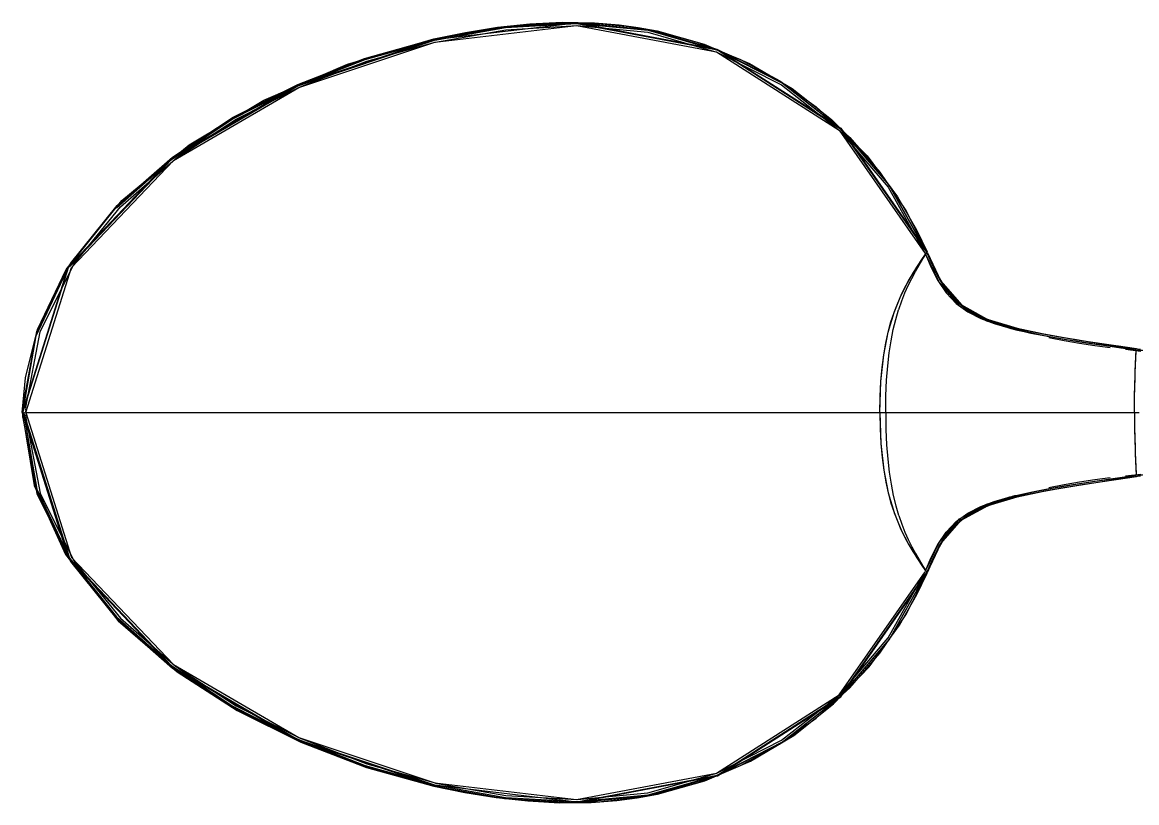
# Model space of a CAD drawing. Header units: millimetres. Extents: x 1 to 260, y 2 to 123.
# Drawn here: x 2 to 61.1, y 2 to 43.4 of the extents above; entities that cross this region are included whole.
import ezdxf

# ---------------------------------------------------------------- set-up
doc = ezdxf.new("R2010")
doc.units = ezdxf.units.MM
doc.layers.add('可见轮廓', color=7, linetype='Continuous')
doc.layers.add('隐藏线', color=5, linetype='Continuous')

msp = doc.modelspace()

# ---------------------------------------------------------------- linework, layer by layer
at = {"layer": '可见轮廓'}
for p, q in [((23.844, 42.524), (27.598, 43.184)), ((23.864, 42.507), (31.42, 43.394)), ((23.902, 42.362), (31.416, 43.246)), ((27.225, 43.15), (28.936, 43.333)), ((27.598, 43.184), (31.396, 43.404)), ((28.936, 43.333), (30.654, 43.418)), ((30.654, 43.418), (32.373, 43.39)), ((31.383, 43.404), (38.856, 41.986)), ((31.396, 43.404), (35.185, 43.042)), ((31.416, 43.246), (38.848, 41.846)), ((31.42, 43.394), (38.893, 41.98)), ((31.431, 43.359), (38.895, 41.948)), ((32.373, 43.39), (33.678, 43.284)), ((33.678, 43.284), (34.693, 43.147)), ((23.836, 42.534), (25.524, 42.882)), ((25.524, 42.882), (27.225, 43.15)), ((34.693, 43.147), (35.701, 42.96)), ((35.185, 43.042), (38.864, 41.983)), ((35.696, 42.939), (37.946, 42.325)), ((35.701, 42.96), (38.194, 42.259)), ((16.597, 40.083), (23.864, 42.507)), ((16.625, 40.053), (23.884, 42.473)), ((16.677, 39.955), (23.902, 42.362)), ((19.259, 41.189), (23.836, 42.534)), ((20.169, 41.493), (23.822, 42.519)), ((23.841, 42.523), (23.844, 42.524)), ((37.946, 42.325), (40.123, 41.448)), ((38.194, 42.259), (40.593, 41.235)), ((16.616, 40.119), (20.169, 41.493)), ((38.848, 41.846), (45.357, 37.689)), ((38.856, 41.986), (45.398, 37.8)), ((38.864, 41.983), (42.311, 40.222)), ((38.893, 41.98), (45.435, 37.798)), ((38.895, 41.948), (45.432, 37.768)), ((40.123, 41.448), (42.197, 40.314)), ((14.826, 39.279), (19.259, 41.189)), ((40.593, 41.235), (42.859, 39.898)), ((42.197, 40.314), (44.141, 38.932)), ((42.311, 40.222), (45.401, 37.797)), ((9.908, 36.182), (16.597, 40.083)), ((9.943, 36.16), (16.625, 40.053)), ((10.026, 36.084), (16.677, 39.955)), ((13.199, 38.387), (16.616, 40.119)), ((42.859, 39.898), (44.952, 38.258)), ((10.855, 36.914), (14.826, 39.279)), ((44.141, 38.932), (45.926, 37.312)), ((9.976, 36.266), (13.199, 38.387)), ((44.952, 38.258), (46.831, 36.335)), ((45.357, 37.689), (49.911, 31.155)), ((45.398, 37.8), (49.99, 31.224)), ((45.401, 37.797), (48.003, 34.764)), ((45.432, 37.768), (50.004, 31.204)), ((45.435, 37.798), (50.02, 31.221)), ((45.926, 37.312), (47.52, 35.471)), ((7.286, 33.962), (10.855, 36.914)), ((4.476, 30.452), (9.908, 36.182)), ((4.513, 30.44), (9.943, 36.16)), ((4.619, 30.399), (10.026, 36.084)), ((7.04, 33.7), (9.976, 36.266)), ((46.831, 36.335), (48.456, 34.155)), ((47.52, 35.471), (48.894, 33.433)), ((48.003, 34.764), (49.99, 31.224)), ((4.333, 30.292), (7.286, 33.962)), ((48.456, 34.155), (49.466, 32.402)), ((4.554, 30.622), (7.04, 33.7)), ((48.894, 33.433), (50.02, 31.221)), ((49.466, 32.402), (50.023, 31.227)), ((49.478, 30.422), (49.932, 31.107)), ((49.601, 30.527), (49.802, 30.86)), ((49.802, 30.86), (50.005, 31.188)), ((49.911, 31.155), (49.914, 31.149)), ((49.917, 31.143), (49.919, 31.137)), ((49.919, 31.137), (49.922, 31.131)), ((49.932, 31.107), (50.654, 29.608)), ((50.004, 31.191), (50.005, 31.188)), ((50.005, 31.188), (50.323, 30.472)), ((50.015, 31.191), (50.019, 31.192)), ((50.02, 31.221), (50.021, 31.218)), ((50.022, 31.161), (50.024, 31.155)), ((50.024, 31.155), (50.743, 29.666)), ((50.035, 31.185), (50.228, 30.741)), ((50.035, 31.185), (50.756, 29.681)), ((50.039, 31.191), (50.33, 30.525)), ((2.012, 22.707), (4.446, 30.452)), ((2.035, 22.707), (4.476, 30.452)), ((2.182, 22.707), (4.619, 30.399)), ((2.78, 27.004), (4.554, 30.622)), ((2.809, 27.119), (4.333, 30.292)), ((49.04, 29.7), (49.478, 30.422)), ((49.209, 29.828), (49.403, 30.184)), ((49.403, 30.184), (49.601, 30.527)), ((50.228, 30.741), (50.429, 30.3)), ((50.323, 30.472), (50.679, 29.77)), ((50.33, 30.525), (50.653, 29.869)), ((50.429, 30.3), (50.65, 29.867)), ((48.631, 28.907), (49.04, 29.7)), ((49.022, 29.453), (49.209, 29.828)), ((50.65, 29.867), (50.9, 29.452)), ((50.653, 29.869), (50.893, 29.466)), ((50.654, 29.608), (51.737, 28.351)), ((50.679, 29.77), (51.113, 29.115)), ((50.732, 29.678), (51.815, 28.402)), ((50.756, 29.681), (51.838, 28.416)), ((48.673, 28.63), (48.843, 29.055)), ((48.843, 29.055), (49.022, 29.453)), ((50.893, 29.466), (51.111, 29.159)), ((50.9, 29.452), (51.187, 29.06)), ((51.111, 29.159), (51.297, 28.932)), ((51.113, 29.115), (51.653, 28.539)), ((51.187, 29.06), (51.516, 28.699)), ((48.265, 28.01), (48.631, 28.907)), ((48.515, 28.173), (48.673, 28.63)), ((51.297, 28.932), (51.485, 28.731)), ((51.516, 28.699), (51.883, 28.381)), ((51.653, 28.539), (52.285, 28.074)), ((51.815, 28.402), (53.277, 27.586)), ((51.838, 28.416), (53.298, 27.61)), ((47.957, 26.975), (48.265, 28.01)), ((48.361, 27.651), (48.508, 28.153)), ((48.508, 28.153), (48.509, 28.155)), ((48.509, 28.155), (48.51, 28.158)), ((48.514, 28.17), (48.515, 28.173)), ((51.737, 28.351), (53.181, 27.575)), ((51.883, 28.381), (52.283, 28.106)), ((52.283, 28.106), (52.285, 28.106)), ((52.285, 28.074), (52.985, 27.71)), ((52.293, 28.101), (52.55, 27.954)), ((52.493, 27.991), (52.719, 27.879)), ((52.55, 27.954), (52.813, 27.821)), ((52.599, 27.937), (52.953, 27.774)), ((52.719, 27.879), (52.948, 27.775)), ((52.813, 27.821), (53.081, 27.7)), ((48.228, 27.107), (48.361, 27.651)), ((52.948, 27.775), (53.18, 27.681)), ((52.953, 27.774), (53.314, 27.629)), ((52.985, 27.71), (53.714, 27.42)), ((53.081, 27.7), (53.352, 27.589)), ((53.18, 27.681), (53.414, 27.593)), ((53.181, 27.575), (54.736, 27.103)), ((53.261, 27.649), (54.807, 27.18)), ((53.298, 27.61), (54.885, 27.103)), ((53.314, 27.629), (53.634, 27.516)), ((53.352, 27.589), (53.627, 27.486)), ((53.627, 27.486), (53.904, 27.39)), ((53.714, 27.42), (54.461, 27.18)), ((53.887, 27.434), (54.126, 27.362)), ((53.904, 27.39), (54.184, 27.301)), ((54.126, 27.362), (54.366, 27.294)), ((54.184, 27.301), (54.465, 27.217)), ((54.2, 27.341), (54.485, 27.262)), ((54.366, 27.294), (54.417, 27.28)), ((54.417, 27.28), (54.467, 27.267)), ((54.465, 27.217), (54.513, 27.204)), ((54.467, 27.267), (54.518, 27.253)), ((54.485, 27.262), (54.772, 27.189)), ((54.62, 27.227), (54.671, 27.214)), ((54.671, 27.214), (54.722, 27.201)), ((2.022, 22.985), (2.78, 27.004)), ((2.168, 24.557), (2.809, 27.119)), ((47.719, 25.769), (47.957, 26.975)), ((48.111, 26.517), (48.228, 27.107)), ((54.51, 27.166), (54.558, 27.152)), ((54.513, 27.204), (54.562, 27.19)), ((54.558, 27.152), (54.607, 27.138)), ((54.562, 27.19), (54.61, 27.176)), ((54.607, 27.138), (54.656, 27.124)), ((54.61, 27.176), (54.659, 27.163)), ((54.656, 27.124), (54.705, 27.111)), ((54.659, 27.163), (54.707, 27.15)), ((54.707, 27.15), (54.756, 27.137)), ((54.722, 27.201), (54.774, 27.188)), ((54.736, 27.103), (56.317, 26.772)), ((54.756, 27.137), (54.805, 27.124)), ((54.772, 27.189), (55.351, 27.054)), ((54.774, 27.188), (55.562, 27.008)), ((54.805, 27.124), (54.853, 27.111)), ((54.807, 27.18), (56.378, 26.847)), ((54.853, 27.111), (55.664, 26.917)), ((55.351, 27.054), (55.932, 26.933)), ((55.562, 27.008), (56.353, 26.852)), ((55.664, 26.917), (56.477, 26.75)), ((55.932, 26.933), (56.514, 26.822)), ((56.317, 26.772), (57.907, 26.501)), ((56.353, 26.852), (57.146, 26.709)), ((56.378, 26.847), (57.958, 26.573)), ((56.476, 26.692), (57.291, 26.534)), ((56.477, 26.75), (57.291, 26.603)), ((56.514, 26.822), (57.292, 26.684)), ((57.146, 26.709), (57.941, 26.575)), ((57.292, 26.684), (58.25, 26.526)), ((48.011, 25.876), (48.111, 26.517)), ((57.291, 26.603), (58.105, 26.471)), ((57.291, 26.534), (58.106, 26.393)), ((57.907, 26.501), (59.505, 26.261)), ((57.941, 26.575), (58.738, 26.45)), ((57.958, 26.573), (59.545, 26.329)), ((58.105, 26.471), (58.919, 26.354)), ((58.106, 26.393), (58.921, 26.268)), ((58.25, 26.526), (59.21, 26.379)), ((58.738, 26.45), (59.536, 26.331)), ((58.919, 26.354), (59.731, 26.25)), ((58.921, 26.268), (59.735, 26.159)), ((59.21, 26.379), (60.172, 26.24)), ((59.505, 26.261), (61.107, 26.04)), ((59.536, 26.331), (60.336, 26.216)), ((59.545, 26.329), (61.136, 26.105)), ((59.731, 26.25), (60.542, 26.156)), ((60.172, 26.24), (61.136, 26.105)), ((60.336, 26.216), (61.136, 26.105)), ((60.542, 26.156), (61.353, 26.067)), ((60.548, 26.062), (61.362, 25.972)), ((61.099, 25.665), (61.116, 26.039)), ((61.107, 26.04), (61.108, 26.04)), ((61.116, 26.039), (76.381, 25.247)), ((47.566, 24.357), (47.719, 25.769)), ((47.931, 25.179), (48.011, 25.876)), ((61.083, 25.287), (61.099, 25.665)), ((47.872, 24.422), (47.931, 25.179)), ((61.055, 24.502), (61.068, 24.9)), ((61.068, 24.9), (61.083, 25.287)), ((2, 22.706), (2.168, 24.557)), ((47.512, 22.707), (47.566, 24.357)), ((47.836, 23.599), (47.872, 24.422)), ((61.044, 24.087), (61.055, 24.502)), ((61.035, 23.652), (61.044, 24.087)), ((47.823, 22.707), (47.836, 23.599)), ((61.028, 22.707), (61.03, 23.194)), ((61.03, 23.194), (61.035, 23.652)), ((2, 22.706), (2.63, 18.843)), ((2.012, 22.707), (2.013, 22.673)), ((2.012, 22.707), (4.446, 14.962)), ((2.013, 22.742), (2.014, 22.777)), ((2.013, 22.705), (2.023, 22.706)), ((2.013, 22.673), (2.014, 22.638)), ((2.014, 22.638), (2.015, 22.603)), ((2.015, 22.811), (2.016, 22.846)), ((2.016, 22.846), (2.017, 22.881)), ((2.016, 22.568), (2.017, 22.534)), ((2.017, 22.881), (2.018, 22.916)), ((2.017, 22.534), (2.018, 22.499)), ((2.018, 22.916), (2.02, 22.95)), ((2.018, 22.499), (2.02, 22.464)), ((2.02, 22.95), (2.022, 22.985)), ((2.067, 22.707), (2.072, 22.707)), ((2.072, 22.707), (4.513, 14.974)), ((2.115, 22.709), (2.131, 22.709)), ((2.172, 22.708), (2.182, 22.707)), ((2.182, 22.707), (4.619, 15.015)), ((2.182, 22.707), (6.365, 22.707)), ((6.365, 22.707), (11.073, 22.707)), ((11.073, 22.707), (16.336, 22.707)), ((16.336, 22.707), (22.135, 22.707)), ((22.135, 22.707), (28.368, 22.707)), ((28.368, 22.707), (34.76, 22.707)), ((34.76, 22.707), (41.149, 22.707)), ((41.149, 22.707), (47.512, 22.707)), ((47.512, 22.707), (47.566, 21.057)), ((47.512, 22.707), (49.233, 22.707)), ((47.823, 22.707), (47.836, 21.815)), ((47.823, 22.707), (48.689, 22.707)), ((48.689, 22.707), (49.55, 22.707)), ((49.233, 22.707), (50.938, 22.707)), ((49.55, 22.707), (50.405, 22.707)), ((50.405, 22.707), (51.252, 22.707)), ((50.938, 22.707), (52.626, 22.707)), ((51.252, 22.707), (52.09, 22.707)), ((52.09, 22.707), (52.918, 22.707)), ((52.626, 22.707), (54.302, 22.707)), ((52.918, 22.707), (53.738, 22.707)), ((53.738, 22.707), (54.553, 22.707)), ((54.302, 22.707), (55.973, 22.707)), ((54.553, 22.707), (55.369, 22.707)), ((55.369, 22.707), (56.189, 22.707)), ((55.973, 22.707), (57.65, 22.707)), ((56.189, 22.707), (57.018, 22.707)), ((57.018, 22.707), (57.856, 22.707)), ((57.65, 22.707), (59.334, 22.707)), ((57.856, 22.707), (58.703, 22.707)), ((58.703, 22.707), (59.557, 22.707)), ((59.334, 22.707), (61.028, 22.707)), ((59.557, 22.707), (60.416, 22.707)), ((60.416, 22.707), (61.278, 22.707)), ((61.028, 22.707), (61.03, 22.221)), ((2.02, 22.464), (2.022, 22.429)), ((2.022, 22.429), (2.78, 18.41)), ((61.03, 22.221), (61.035, 21.763)), ((47.836, 21.815), (47.872, 20.993)), ((61.035, 21.763), (61.044, 21.328)), ((61.044, 21.328), (61.055, 20.913)), ((47.566, 21.057), (47.719, 19.646)), ((47.872, 20.993), (47.931, 20.236)), ((61.055, 20.913), (61.068, 20.514)), ((47.931, 20.236), (48.011, 19.539)), ((61.068, 20.514), (61.083, 20.128)), ((61.083, 20.128), (61.099, 19.75)), ((61.116, 19.376), (76.383, 20.168)), ((47.719, 19.646), (47.957, 18.44)), ((48.011, 19.539), (48.111, 18.897)), ((61.099, 19.75), (61.116, 19.376)), ((57.291, 18.881), (58.106, 19.022)), ((57.291, 18.812), (58.105, 18.943)), ((57.907, 18.914), (59.505, 19.153)), ((57.941, 18.839), (58.738, 18.965)), ((57.958, 18.842), (59.545, 19.085)), ((58.105, 18.943), (58.919, 19.06)), ((58.106, 19.022), (58.921, 19.147)), ((58.25, 18.889), (59.21, 19.036)), ((58.738, 18.965), (59.536, 19.084)), ((58.919, 19.06), (59.731, 19.165)), ((58.921, 19.147), (59.735, 19.256)), ((59.21, 19.036), (60.172, 19.175)), ((59.505, 19.153), (61.107, 19.375)), ((59.536, 19.084), (60.336, 19.198)), ((59.545, 19.085), (61.136, 19.31)), ((59.731, 19.165), (60.542, 19.259)), ((60.172, 19.175), (61.136, 19.31)), ((60.336, 19.198), (61.136, 19.31)), ((60.542, 19.259), (61.353, 19.348)), ((60.548, 19.353), (61.362, 19.443)), ((61.114, 19.376), (61.116, 19.376)), ((2.63, 18.843), (4.301, 15.174)), ((2.78, 18.41), (4.554, 14.793)), ((47.957, 18.44), (48.265, 17.405)), ((48.111, 18.897), (48.228, 18.307)), ((54.736, 18.311), (56.317, 18.643)), ((54.772, 18.226), (55.351, 18.36)), ((54.774, 18.226), (55.562, 18.406)), ((54.807, 18.235), (56.378, 18.568)), ((54.853, 18.303), (55.664, 18.498)), ((55.351, 18.36), (55.932, 18.482)), ((55.562, 18.406), (56.353, 18.563)), ((55.664, 18.498), (56.477, 18.665)), ((55.932, 18.482), (56.514, 18.592)), ((56.317, 18.643), (57.907, 18.914)), ((56.353, 18.563), (57.146, 18.706)), ((56.378, 18.568), (57.958, 18.842)), ((56.476, 18.723), (57.291, 18.881)), ((56.477, 18.665), (57.291, 18.812)), ((56.514, 18.592), (57.292, 18.73)), ((57.146, 18.706), (57.941, 18.839)), ((57.292, 18.73), (58.25, 18.889)), ((48.228, 18.307), (48.361, 17.764)), ((48.361, 17.764), (48.508, 17.262)), ((51.737, 17.064), (53.181, 17.84)), ((51.815, 17.013), (53.277, 17.829)), ((51.822, 16.997), (53.261, 17.765)), ((52.953, 17.641), (53.314, 17.785)), ((52.985, 17.704), (53.714, 17.994)), ((53.024, 17.671), (53.288, 17.775)), ((53.081, 17.714), (53.352, 17.826)), ((53.181, 17.84), (54.736, 18.311)), ((53.261, 17.765), (54.807, 18.235)), ((53.288, 17.775), (53.554, 17.872)), ((53.298, 17.804), (54.885, 18.312)), ((53.314, 17.785), (53.634, 17.899)), ((53.352, 17.826), (53.627, 17.929)), ((53.554, 17.872), (53.823, 17.961)), ((53.627, 17.929), (53.904, 18.025)), ((53.714, 17.994), (54.461, 18.235)), ((53.823, 17.961), (54.094, 18.044)), ((53.904, 18.025), (54.184, 18.114)), ((54.094, 18.044), (54.366, 18.121)), ((54.184, 18.114), (54.465, 18.197)), ((54.2, 18.074), (54.485, 18.152)), ((54.366, 18.121), (54.417, 18.134)), ((54.417, 18.134), (54.467, 18.148)), ((54.465, 18.197), (54.513, 18.211)), ((54.467, 18.148), (54.518, 18.161)), ((54.485, 18.152), (54.772, 18.226)), ((54.51, 18.249), (54.558, 18.263)), ((54.518, 18.161), (54.569, 18.175)), ((54.558, 18.263), (54.607, 18.277)), ((54.562, 18.225), (54.61, 18.238)), ((54.569, 18.175), (54.62, 18.188)), ((54.607, 18.277), (54.656, 18.29)), ((54.62, 18.188), (54.671, 18.201)), ((54.656, 18.29), (54.705, 18.304)), ((54.659, 18.252), (54.707, 18.265)), ((54.671, 18.201), (54.722, 18.214)), ((54.707, 18.265), (54.756, 18.278)), ((54.722, 18.214), (54.774, 18.226)), ((54.756, 18.278), (54.805, 18.291)), ((54.805, 18.291), (54.853, 18.303)), ((48.265, 17.405), (48.631, 16.507)), ((48.508, 17.262), (48.509, 17.26)), ((48.509, 17.26), (48.51, 17.257)), ((48.514, 17.244), (48.515, 17.242)), ((48.515, 17.242), (48.673, 16.785)), ((51.653, 16.876), (52.285, 17.341)), ((51.883, 17.034), (52.283, 17.308)), ((51.927, 17.067), (52.292, 17.314)), ((52.254, 17.29), (52.505, 17.43)), ((52.285, 17.341), (52.985, 17.704)), ((52.292, 17.313), (52.293, 17.314)), ((52.293, 17.314), (52.55, 17.46)), ((52.505, 17.43), (52.763, 17.557)), ((52.55, 17.46), (52.813, 17.593)), ((52.599, 17.478), (52.953, 17.641)), ((52.763, 17.557), (53.024, 17.671)), ((52.813, 17.593), (53.081, 17.714)), ((48.673, 16.785), (48.843, 16.36)), ((50.654, 15.806), (51.737, 17.064)), ((50.732, 15.737), (51.815, 17.013)), ((50.743, 15.749), (51.822, 16.997)), ((51.113, 16.3), (51.653, 16.876)), ((51.187, 16.355), (51.516, 16.715)), ((51.366, 16.559), (51.589, 16.784)), ((51.516, 16.715), (51.883, 17.034)), ((51.589, 16.784), (51.927, 17.067)), ((48.631, 16.507), (49.04, 15.715)), ((48.843, 16.36), (49.022, 15.962)), ((50.583, 15.415), (50.916, 15.983)), ((50.678, 15.645), (51.113, 16.3)), ((50.9, 15.963), (51.187, 16.355)), ((51.187, 16.353), (51.366, 16.559)), ((49.022, 15.962), (49.209, 15.587)), ((49.04, 15.715), (49.478, 14.992)), ((49.209, 15.587), (49.403, 15.23)), ((49.932, 14.307), (50.654, 15.806)), ((50.024, 14.259), (50.743, 15.749)), ((50.035, 14.23), (50.756, 15.733)), ((50.3, 14.823), (50.583, 15.415)), ((50.323, 14.943), (50.678, 15.645)), ((50.429, 15.114), (50.65, 15.547)), ((50.65, 15.547), (50.9, 15.963)), ((4.301, 15.174), (7.089, 11.651)), ((4.476, 14.963), (9.908, 9.233)), ((4.513, 14.974), (9.943, 9.255)), ((4.554, 14.793), (7.04, 11.715)), ((4.619, 15.015), (10.026, 9.331)), ((49.403, 15.23), (49.601, 14.888)), ((49.478, 14.992), (49.932, 14.307)), ((49.601, 14.888), (49.802, 14.554)), ((50.005, 14.226), (50.323, 14.943)), ((50.039, 14.224), (50.3, 14.823)), ((50.228, 14.673), (50.429, 15.114)), ((45.357, 7.725), (49.911, 14.259)), ((45.432, 7.646), (50.004, 14.211)), ((49.802, 14.554), (50.005, 14.226)), ((49.914, 14.265), (49.917, 14.271)), ((49.917, 14.271), (49.919, 14.277)), ((49.93, 14.301), (49.932, 14.307)), ((50.015, 14.224), (50.019, 14.223)), ((50.022, 14.253), (50.024, 14.259)), ((50.031, 14.22), (50.032, 14.221)), ((50.035, 14.23), (50.228, 14.673)), ((45.398, 7.614), (49.99, 14.19)), ((45.435, 7.617), (50.02, 14.194)), ((48.003, 10.65), (49.99, 14.19)), ((48.889, 11.975), (50.016, 14.185)), ((49.481, 13.044), (50.023, 14.187)), ((49.99, 14.19), (49.991, 14.192)), ((48.563, 11.427), (49.481, 13.044)), ((47.516, 9.937), (48.889, 11.975)), ((7.04, 11.715), (9.976, 9.149)), ((7.089, 11.651), (10.226, 8.951)), ((46.938, 9.205), (48.563, 11.427)), ((45.401, 7.618), (48.003, 10.65)), ((45.922, 8.098), (47.516, 9.937)), ((9.908, 9.233), (16.597, 5.332)), ((9.943, 9.255), (16.625, 5.362)), ((9.976, 9.149), (13.199, 7.027)), ((10.026, 9.331), (16.677, 5.46)), ((10.226, 8.951), (13.41, 6.896)), ((45.049, 7.244), (46.938, 9.205)), ((38.848, 3.569), (45.357, 7.725)), ((44.138, 6.48), (45.922, 8.098)), ((38.856, 3.429), (45.398, 7.614)), ((38.893, 3.434), (45.435, 7.617)), ((38.895, 3.467), (45.432, 7.646)), ((42.311, 5.192), (45.401, 7.618)), ((42.939, 5.572), (45.049, 7.244)), ((13.199, 7.027), (16.616, 5.296)), ((13.41, 6.896), (16.776, 5.214)), ((42.194, 5.099), (44.138, 6.48)), ((16.597, 5.332), (23.864, 2.908)), ((16.625, 5.362), (23.884, 2.942)), ((16.677, 5.46), (23.902, 3.053)), ((40.652, 4.209), (42.939, 5.572)), ((16.616, 5.296), (20.169, 3.922)), ((16.776, 5.214), (20.272, 3.877)), ((38.864, 3.432), (42.311, 5.192)), ((40.121, 3.966), (42.194, 5.099)), ((38.227, 3.167), (40.652, 4.209)), ((20.169, 3.922), (23.822, 2.896)), ((20.272, 3.877), (23.836, 2.881)), ((31.416, 2.168), (38.848, 3.569)), ((37.945, 3.089), (40.121, 3.966)), ((23.902, 3.053), (31.416, 2.168)), ((31.383, 2.01), (38.856, 3.429)), ((31.42, 2.021), (38.893, 3.434)), ((31.431, 2.055), (38.895, 3.467)), ((35.185, 2.373), (38.864, 3.432)), ((35.696, 2.475), (37.945, 3.089)), ((35.704, 2.456), (38.227, 3.167)), ((23.822, 2.896), (23.825, 2.896)), ((23.836, 2.881), (25.489, 2.54)), ((23.844, 2.891), (27.598, 2.231)), ((23.884, 2.942), (31.431, 2.055)), ((25.489, 2.54), (27.155, 2.274)), ((31.396, 2.011), (35.185, 2.373)), ((34.634, 2.258), (35.704, 2.456)), ((27.155, 2.274), (28.83, 2.091)), ((27.598, 2.231), (31.396, 2.011)), ((28.83, 2.091), (30.511, 2)), ((30.511, 2), (32.195, 2.017)), ((32.195, 2.017), (33.556, 2.118)), ((33.556, 2.118), (34.634, 2.258))]:
    msp.add_line(p, q, dxfattribs=at)
at = {"layer": '隐藏线'}
for p, q in [((26.8, 43.06), (28.28, 43.244)), ((27.645, 43.136), (31.439, 43.359)), ((27.666, 43.025), (31.441, 43.246)), ((28.28, 43.244), (29.765, 43.359)), ((29.765, 43.359), (31.253, 43.395)), ((31.253, 43.395), (32.742, 43.343)), ((31.439, 43.359), (35.224, 43.001)), ((31.441, 43.246), (35.206, 42.889)), ((32.742, 43.343), (34.225, 43.193)), ((34.225, 43.193), (35.696, 42.939)), ((23.868, 42.508), (25.329, 42.813)), ((23.894, 42.475), (27.645, 43.136)), ((23.935, 42.369), (27.666, 43.025)), ((25.329, 42.813), (26.8, 43.06)), ((35.206, 42.889), (38.863, 41.84)), ((35.224, 43.001), (38.9, 41.946)), ((20.169, 41.468), (23.851, 42.504)), ((20.193, 41.435), (23.87, 42.47)), ((20.279, 41.347), (23.912, 42.364)), ((23.851, 42.504), (23.853, 42.504)), ((23.912, 42.364), (23.915, 42.365)), ((23.918, 42.366), (23.921, 42.366)), ((23.921, 42.366), (23.923, 42.367)), ((16.588, 40.079), (20.169, 41.468)), ((16.616, 40.049), (20.193, 41.435)), ((38.863, 41.84), (42.291, 40.092)), ((38.9, 41.946), (42.346, 40.19)), ((16.744, 39.984), (20.279, 41.347)), ((13.147, 38.327), (16.588, 40.079)), ((13.178, 38.3), (16.616, 40.049)), ((13.345, 38.269), (16.744, 39.984)), ((42.291, 40.092), (45.364, 37.683)), ((42.346, 40.19), (45.433, 37.767)), ((9.903, 36.178), (13.147, 38.327)), ((9.937, 36.155), (13.178, 38.3)), ((10.137, 36.167), (13.345, 38.269)), ((45.364, 37.683), (47.949, 34.669)), ((45.433, 37.767), (48.032, 34.736)), ((6.956, 33.575), (9.903, 36.178)), ((6.992, 33.558), (9.937, 36.155)), ((7.212, 33.625), (10.137, 36.167)), ((47.949, 34.669), (49.911, 31.155)), ((48.032, 34.736), (50.004, 31.204)), ((4.474, 30.449), (6.956, 33.575)), ((4.732, 30.574), (7.212, 33.625)), ((49.485, 30.432), (49.707, 30.772)), ((49.707, 30.772), (49.932, 31.107)), ((49.911, 31.155), (49.913, 31.152)), ((49.918, 31.14), (49.919, 31.137)), ((49.919, 31.137), (49.92, 31.134)), ((49.932, 31.107), (50.243, 30.401)), ((50.017, 31.173), (50.018, 31.17)), ((50.018, 31.17), (50.019, 31.167)), ((50.023, 31.158), (50.024, 31.155)), ((50.024, 31.155), (50.213, 30.721)), ((50.032, 31.193), (50.032, 31.192)), ((2.731, 26.776), (4.474, 30.449)), ((2.957, 26.984), (4.732, 30.574)), ((49.265, 30.083), (49.485, 30.432)), ((50.213, 30.721), (50.411, 30.289)), ((50.243, 30.401), (50.595, 29.709)), ((50.411, 30.289), (50.629, 29.865)), ((48.845, 29.341), (49.052, 29.72)), ((49.052, 29.72), (49.265, 30.083)), ((50.595, 29.709), (51.025, 29.064)), ((50.629, 29.865), (50.874, 29.457)), ((48.647, 28.941), (48.845, 29.341)), ((50.874, 29.457), (51.155, 29.073)), ((51.025, 29.064), (51.559, 28.499)), ((51.155, 29.073), (51.478, 28.719)), ((48.284, 28.062), (48.459, 28.516)), ((48.459, 28.516), (48.647, 28.941)), ((51.478, 28.719), (51.836, 28.407)), ((51.559, 28.499), (52.181, 28.048)), ((51.836, 28.407), (52.226, 28.141)), ((48.103, 27.512), (48.265, 28.01)), ((48.279, 28.049), (48.281, 28.055)), ((48.281, 28.055), (48.284, 28.062)), ((52.181, 28.048), (52.865, 27.703)), ((52.235, 28.136), (52.237, 28.135)), ((47.957, 26.975), (48.103, 27.512)), ((52.865, 27.703), (53.573, 27.434)), ((53.573, 27.434), (54.297, 27.216)), ((54.297, 27.216), (54.351, 27.202)), ((2.035, 22.707), (2.731, 26.776)), ((2.194, 22.989), (2.957, 26.984)), ((47.828, 26.395), (47.957, 26.975)), ((54.351, 27.202), (54.405, 27.187)), ((54.405, 27.187), (54.459, 27.173)), ((54.459, 27.173), (54.514, 27.159)), ((54.514, 27.159), (54.568, 27.145)), ((54.568, 27.145), (54.622, 27.131)), ((54.622, 27.131), (54.676, 27.118)), ((54.676, 27.118), (54.731, 27.105)), ((54.731, 27.105), (55.52, 26.927)), ((55.52, 26.927), (56.313, 26.772)), ((56.313, 26.772), (57.108, 26.632)), ((57.108, 26.632), (57.905, 26.501)), ((47.719, 25.769), (47.828, 26.395)), ((57.905, 26.501), (58.703, 26.378)), ((58.703, 26.378), (59.503, 26.262)), ((59.503, 26.262), (60.305, 26.149)), ((60.305, 26.149), (61.107, 26.04)), ((61.107, 26.04), (61.107, 26.04)), ((61.107, 25.856), (61.116, 26.039)), ((61.116, 26.039), (68.686, 25.415)), ((47.631, 25.091), (47.719, 25.769)), ((61.084, 25.305), (61.092, 25.49)), ((61.092, 25.49), (61.099, 25.674)), ((61.099, 25.674), (61.107, 25.856)), ((47.566, 24.357), (47.631, 25.091)), ((61.063, 24.735), (61.069, 24.928)), ((61.069, 24.928), (61.076, 25.117)), ((61.076, 25.117), (61.084, 25.305)), ((47.526, 23.564), (47.566, 24.357)), ((61.044, 24.099), (61.05, 24.311)), ((61.05, 24.311), (61.056, 24.517)), ((61.056, 24.54), (61.063, 24.735)), ((61.056, 24.537), (61.056, 24.54)), ((61.032, 23.433), (61.035, 23.661)), ((61.035, 23.661), (61.039, 23.883)), ((61.039, 23.883), (61.044, 24.099)), ((47.512, 22.707), (47.526, 23.564)), ((61.028, 22.956), (61.03, 23.198)), ((61.03, 23.198), (61.032, 23.433)), ((2.012, 22.705), (2.014, 22.705)), ((2.017, 22.706), (2.02, 22.706)), ((2.068, 22.707), (2.072, 22.707)), ((2.072, 22.707), (2.768, 18.644)), ((2.115, 22.709), (2.123, 22.709)), ((2.182, 22.707), (2.183, 22.672)), ((2.183, 22.743), (2.184, 22.778)), ((2.183, 22.672), (2.184, 22.637)), ((2.184, 22.778), (2.185, 22.813)), ((2.185, 22.602), (2.187, 22.567)), ((2.187, 22.848), (2.188, 22.883)), ((2.187, 22.567), (2.188, 22.531)), ((2.188, 22.883), (2.19, 22.919)), ((2.19, 22.496), (2.192, 22.461)), ((2.192, 22.954), (2.194, 22.989)), ((47.512, 22.707), (47.526, 21.85)), ((47.512, 22.707), (48.375, 22.707)), ((48.375, 22.707), (49.233, 22.707)), ((49.233, 22.707), (50.087, 22.707)), ((50.087, 22.707), (50.938, 22.707)), ((50.938, 22.707), (51.784, 22.707)), ((51.784, 22.707), (52.626, 22.707)), ((52.626, 22.707), (53.465, 22.707)), ((53.465, 22.707), (54.302, 22.707)), ((54.302, 22.707), (55.137, 22.707)), ((55.137, 22.707), (55.973, 22.707)), ((55.973, 22.707), (56.811, 22.707)), ((56.811, 22.707), (57.65, 22.707)), ((57.65, 22.707), (58.491, 22.707)), ((58.491, 22.707), (59.334, 22.707)), ((59.334, 22.707), (60.18, 22.707)), ((60.18, 22.707), (61.028, 22.707)), ((61.028, 22.707), (61.028, 22.956)), ((61.028, 22.707), (61.028, 22.458)), ((2.192, 22.461), (2.194, 22.426)), ((2.194, 22.426), (2.957, 18.431)), ((61.028, 22.458), (61.03, 22.217)), ((61.03, 22.217), (61.032, 21.982)), ((61.032, 21.982), (61.035, 21.754)), ((47.526, 21.85), (47.566, 21.057)), ((61.035, 21.754), (61.039, 21.532)), ((61.039, 21.532), (61.044, 21.316)), ((61.044, 21.316), (61.05, 21.104)), ((47.566, 21.057), (47.631, 20.324)), ((61.05, 21.104), (61.056, 20.897)), ((61.056, 20.878), (61.056, 20.875)), ((61.056, 20.875), (61.063, 20.679)), ((47.631, 20.324), (47.719, 19.646)), ((61.063, 20.679), (61.069, 20.487)), ((61.069, 20.487), (61.076, 20.297)), ((61.076, 20.297), (61.084, 20.11)), ((61.084, 20.11), (61.092, 19.925)), ((47.719, 19.646), (47.828, 19.019)), ((61.092, 19.925), (61.099, 19.741)), ((61.099, 19.741), (61.107, 19.558)), ((61.107, 19.558), (61.116, 19.376)), ((61.116, 19.376), (68.686, 20)), ((47.828, 19.019), (47.957, 18.44)), ((57.905, 18.913), (58.703, 19.036)), ((58.703, 19.036), (59.503, 19.153)), ((59.503, 19.153), (60.305, 19.265)), ((60.305, 19.265), (61.107, 19.375)), ((61.115, 19.376), (61.116, 19.376)), ((2.768, 18.644), (4.511, 14.977)), ((2.957, 18.431), (4.732, 14.841)), ((47.957, 18.44), (48.103, 17.903)), ((54.731, 18.31), (55.52, 18.488)), ((55.52, 18.488), (56.313, 18.642)), ((56.313, 18.642), (57.108, 18.782)), ((57.108, 18.782), (57.905, 18.913)), ((48.103, 17.903), (48.265, 17.405)), ((52.865, 17.712), (53.573, 17.98)), ((53.573, 17.98), (54.297, 18.199)), ((54.297, 18.199), (54.351, 18.213)), ((54.351, 18.213), (54.405, 18.227)), ((54.405, 18.227), (54.459, 18.242)), ((54.459, 18.242), (54.514, 18.256)), ((54.514, 18.256), (54.568, 18.27)), ((54.568, 18.27), (54.622, 18.283)), ((54.622, 18.283), (54.676, 18.297)), ((54.676, 18.297), (54.731, 18.31)), ((48.279, 17.366), (48.281, 17.359)), ((48.281, 17.359), (48.284, 17.353)), ((48.284, 17.353), (48.459, 16.899)), ((51.559, 16.916), (52.181, 17.367)), ((51.836, 17.007), (52.226, 17.274)), ((52.181, 17.367), (52.865, 17.712)), ((52.226, 17.274), (52.228, 17.274)), ((48.459, 16.899), (48.647, 16.473)), ((51.025, 16.35), (51.559, 16.916)), ((51.155, 16.342), (51.478, 16.696)), ((51.478, 16.696), (51.836, 17.007)), ((48.647, 16.473), (48.845, 16.073)), ((48.845, 16.073), (49.052, 15.694)), ((50.595, 15.706), (51.025, 16.35)), ((50.874, 15.958), (51.155, 16.342)), ((49.052, 15.694), (49.265, 15.332)), ((50.244, 15.014), (50.595, 15.706)), ((50.411, 15.126), (50.629, 15.55)), ((50.629, 15.55), (50.874, 15.958)), ((4.511, 14.977), (6.992, 11.857)), ((4.732, 14.841), (7.212, 11.79)), ((49.265, 15.332), (49.485, 14.983)), ((49.485, 14.983), (49.707, 14.643)), ((49.932, 14.307), (50.244, 15.014)), ((50.213, 14.694), (50.411, 15.126)), ((47.949, 10.746), (49.911, 14.259)), ((48.032, 10.679), (50.004, 14.211)), ((49.707, 14.643), (49.932, 14.307)), ((49.917, 14.271), (49.918, 14.274)), ((49.918, 14.274), (49.919, 14.277)), ((49.931, 14.304), (49.932, 14.307)), ((50.004, 14.211), (50.005, 14.214)), ((50.018, 14.244), (50.019, 14.247)), ((50.019, 14.247), (50.021, 14.25)), ((50.023, 14.256), (50.024, 14.259)), ((50.024, 14.259), (50.213, 14.694)), ((6.956, 11.839), (9.903, 9.237)), ((6.992, 11.857), (9.937, 9.259)), ((7.212, 11.79), (10.137, 9.248)), ((45.364, 7.731), (47.949, 10.746)), ((45.434, 7.648), (48.032, 10.679)), ((9.903, 9.237), (13.147, 7.088)), ((9.937, 9.259), (13.178, 7.115)), ((10.137, 9.248), (13.345, 7.146)), ((42.291, 5.323), (45.364, 7.731)), ((13.178, 7.115), (16.616, 5.366)), ((13.345, 7.146), (16.745, 5.43)), ((42.346, 5.225), (45.434, 7.648)), ((13.147, 7.088), (16.588, 5.336)), ((16.588, 5.336), (20.169, 3.947)), ((16.616, 5.366), (20.193, 3.979)), ((16.745, 5.43), (20.279, 4.068)), ((38.863, 3.575), (42.291, 5.323)), ((38.901, 3.469), (42.346, 5.225)), ((20.169, 3.947), (23.851, 2.911)), ((20.193, 3.979), (23.87, 2.945)), ((20.279, 4.068), (23.913, 3.05)), ((35.206, 2.526), (38.863, 3.575)), ((23.915, 3.05), (23.918, 3.049)), ((23.918, 3.049), (23.921, 3.048)), ((23.932, 3.046), (23.935, 3.045)), ((23.935, 3.045), (27.666, 2.389)), ((35.225, 2.414), (38.901, 3.469)), ((23.868, 2.907), (25.329, 2.601)), ((23.87, 2.945), (23.873, 2.944)), ((23.894, 2.94), (27.645, 2.279)), ((25.329, 2.601), (26.8, 2.355)), ((27.666, 2.389), (31.441, 2.169)), ((31.439, 2.056), (35.225, 2.414)), ((31.441, 2.169), (35.206, 2.526)), ((34.225, 2.221), (35.696, 2.475)), ((26.8, 2.355), (28.28, 2.171)), ((27.645, 2.279), (31.439, 2.056)), ((28.28, 2.171), (29.765, 2.056)), ((29.765, 2.056), (31.253, 2.02)), ((31.253, 2.02), (32.742, 2.072)), ((32.742, 2.072), (34.225, 2.221))]:
    msp.add_line(p, q, dxfattribs=at)

doc.saveas('drawing.dxf')
